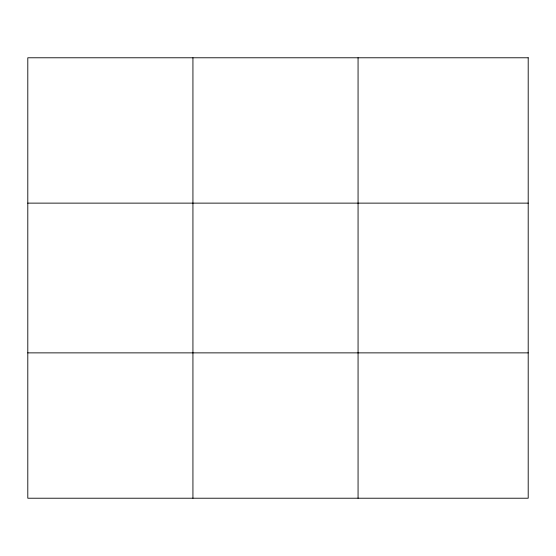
<?xml version="1.0" encoding="UTF-8"?>
<svg xmlns="http://www.w3.org/2000/svg" width="556" height="556" viewBox="0 0 556 556"><rect width="100%" height="100%" fill="white"/><g stroke="black" fill="none" stroke-linecap="round" stroke-linejoin="round"><path stroke-width="0.83" d="M192.932 498.218L192.932 57.782M358.064 498.218L358.064 57.782M27.8 203.128L528.2 203.128M27.8 352.872L528.2 352.872M528.2 57.782L528.2 498.218L27.8 498.218L27.8 57.782L528.2 57.782"/></g></svg>
